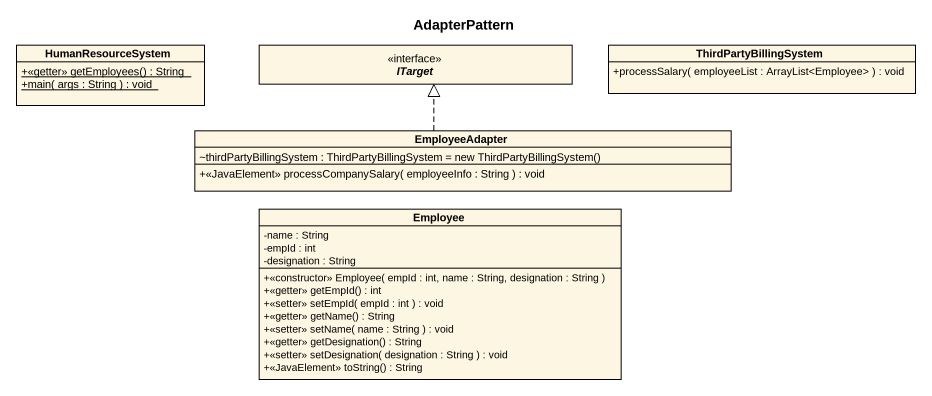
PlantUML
@startuml
title AdapterPattern
hide circle
hide empty members
skinparam classAttributeIconSize 0
class HumanResourceSystem {
  {static} +<<getter>> getEmployees() : String
  {static} +main( args : String ) : void
}
interface ITarget
class ThirdPartyBillingSystem {
  +processSalary( employeeList : ArrayList<Employee> ) : void
}
class EmployeeAdapter {
  {field} ~thirdPartyBillingSystem : ThirdPartyBillingSystem = new ThirdPartyBillingSystem()
  +<<JavaElement>> processCompanySalary( employeeInfo : String ) : void
}
class Employee {
  -name : String
  -empId : int
  -designation : String
  +<<constructor>> Employee( empId : int, name : String, designation : String )
  +<<getter>> getEmpId() : int
  +<<setter>> setEmpId( empId : int ) : void
  +<<getter>> getName() : String
  +<<setter>> setName( name : String ) : void
  +<<getter>> getDesignation() : String
  +<<setter>> setDesignation( designation : String ) : void
  +<<JavaElement>> toString() : String
}
EmployeeAdapter .up.|> ITarget
@enduml
